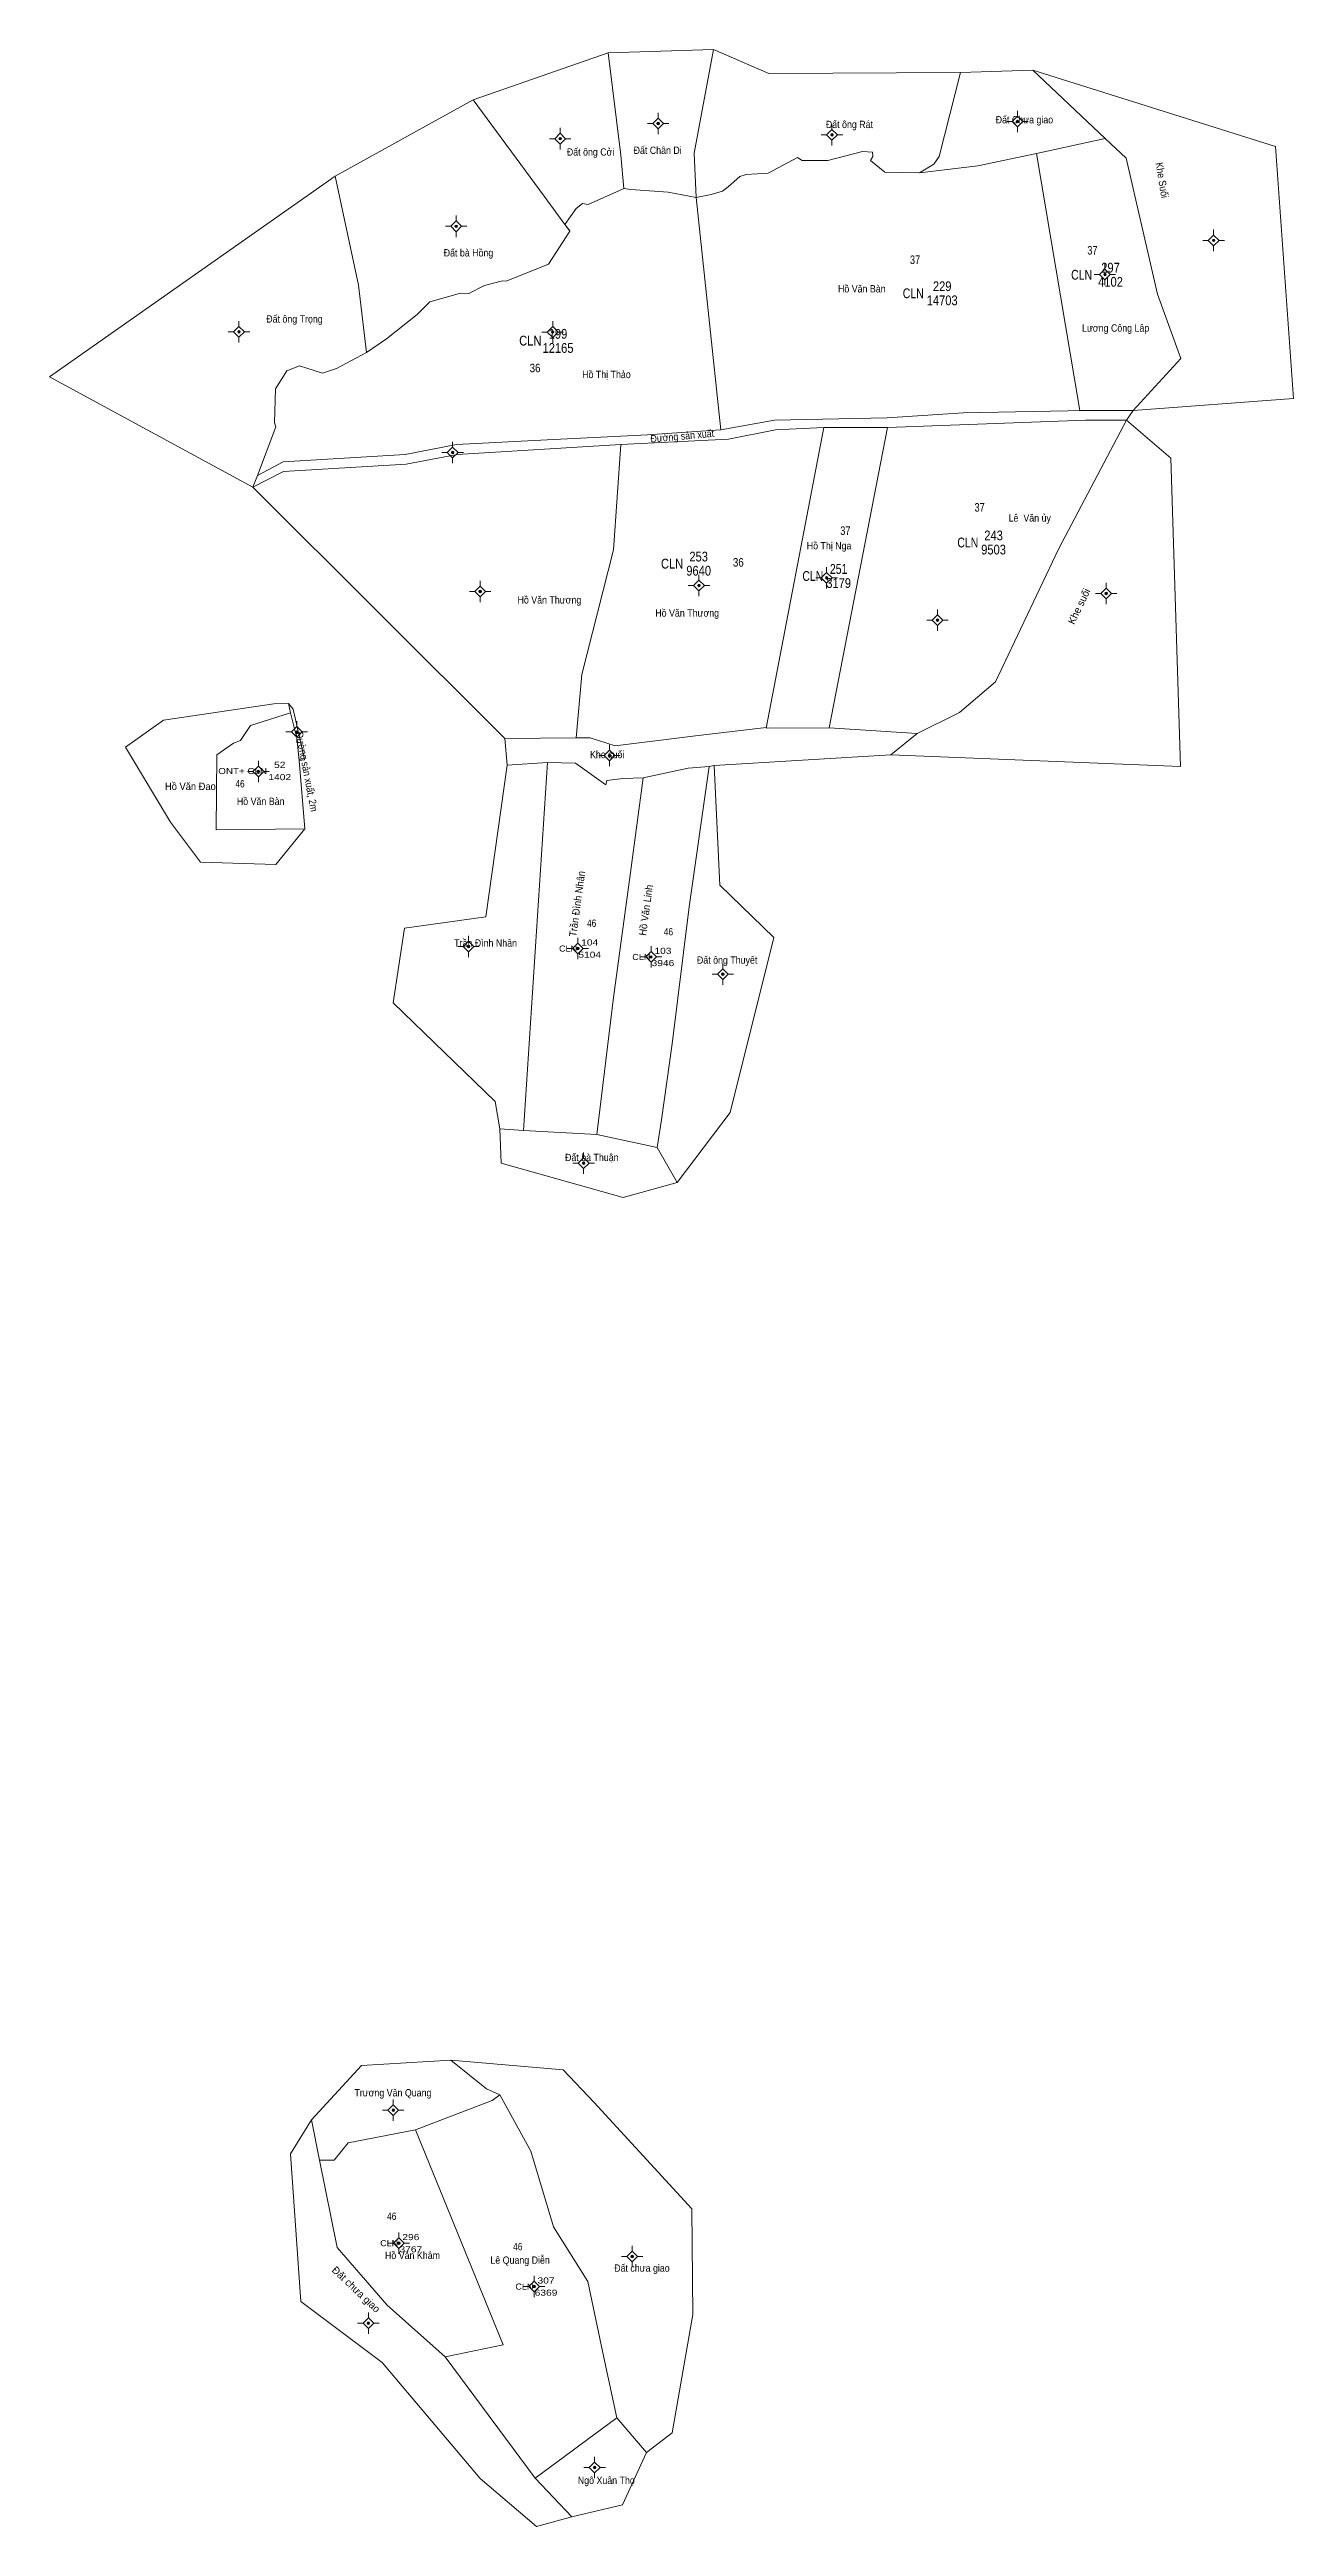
# Model space of a CAD drawing. Header units: metres. Extents: x 534068 to 535224, y 1849208 to 1850221.
# Drawn here: x 534715 to 535224, y 1849208 to 1850221 of the extents above; entities that cross this region are included whole.
import ezdxf
from ezdxf.enums import TextEntityAlignment as Align

# ---------------------------------------------------------------- set-up
doc = ezdxf.new("R2010")
doc.units = ezdxf.units.M
doc.header["$LTSCALE"] = 1.2
doc.layers.add('11', color=7, linetype='Continuous', lineweight=13)
doc.layers.add('6', color=7, linetype='Continuous', lineweight=13)
for name, color, linetype in [('2', 7, 'Continuous'), ('22', 7, 'Continuous'), ('3', 7, 'Continuous'), ('4', 7, 'Continuous'), ('5', 7, 'Continuous'), ('7', 7, 'Continuous'), ('8', 7, 'Continuous')]:
    doc.layers.add(name, color=color, linetype=linetype)

msp = doc.modelspace()

# ---------------------------------------------------------------- hatches: boundary and pattern name
at = {"layer": '11'}
for points in [[(534964.464, 1850190.47, 1), (534963.414, 1850190.47, 1)], [(535035.508, 1850185.804, 1), (535034.458, 1850185.804, 1)], [(535111.374, 1850191.24, 1), (535110.324, 1850191.24, 1)], [(534924.374, 1850184.26, 1), (534923.324, 1850184.26, 1)], [(534881.824, 1850148.42, 1), (534880.774, 1850148.42, 1)], [(535191.534, 1850142.68, 1), (535190.484, 1850142.68, 1)], [(535147.094, 1850128.69, 1), (535146.044, 1850128.69, 1)], [(534793.074, 1850105.32, 1), (534792.024, 1850105.32, 1)], [(534921.314, 1850105.2, 1), (534920.264, 1850105.2, 1)], [(534880.424, 1850055.94, 1), (534879.374, 1850055.94, 1)], [(535033.324, 1850004.65, 1), (535032.274, 1850004.65, 1)], [(534891.684, 1849999.08, 1), (534890.634, 1849999.08, 1)], [(534981.124, 1850001.57, 1), (534980.074, 1850001.57, 1)], [(535147.614, 1849998.32, 1), (535146.564, 1849998.32, 1)], [(535078.604, 1849987.42, 1), (535077.554, 1849987.42, 1)], [(534816.664, 1849941.66, 1), (534815.614, 1849941.66, 1)], [(534944.584, 1849931.99, 1), (534943.534, 1849931.99, 1)], [(534800.984, 1849925.51, 1), (534799.934, 1849925.51, 1)], [(534886.924, 1849853.95, 1), (534885.874, 1849853.95, 1)], [(534931.574, 1849853.09, 1), (534930.524, 1849853.09, 1)], [(534961.524, 1849849.65, 1), (534960.474, 1849849.65, 1)], [(534990.874, 1849842.65, 1), (534989.824, 1849842.65, 1)], [(534933.974, 1849765.32, 1), (534932.924, 1849765.32, 1)], [(534856.154, 1849378.07, 1), (534855.104, 1849378.07, 1)], [(534858.464, 1849323.7, 1), (534857.414, 1849323.7, 1)], [(534953.824, 1849318.29, 1), (534952.774, 1849318.29, 1)], [(534913.724, 1849305.96, 1), (534912.674, 1849305.96, 1)], [(534845.964, 1849291, 1), (534844.914, 1849291, 1)], [(534938.474, 1849232, 1), (534937.424, 1849232, 1)]]:
    msp.add_hatch(color=256, dxfattribs=at).paths.add_polyline_path(points)

# ---------------------------------------------------------------- linework, layer by layer
for p, q in [((535110.85, 1850195.62), (535110.85, 1850193.43)), ((534923.85, 1850188.64), (534923.85, 1850186.45)), ((534961.75, 1850190.47), (534959.56, 1850190.47)), ((534963.94, 1850194.84), (534963.94, 1850192.66)), ((534963.94, 1850188.28), (534963.94, 1850186.1)), ((534968.31, 1850190.47), (534966.13, 1850190.47)), ((535032.79, 1850185.8), (535030.6, 1850185.8)), ((535034.98, 1850190.18), (535034.98, 1850187.99)), ((535039.36, 1850185.8), (535037.17, 1850185.8)), ((535108.66, 1850191.24), (535106.48, 1850191.24)), ((535110.85, 1850189.05), (535110.85, 1850186.86)), ((535115.22, 1850191.24), (535113.04, 1850191.24)), ((534921.66, 1850184.26), (534919.48, 1850184.26)), ((534923.85, 1850182.07), (534923.85, 1850179.88)), ((534928.22, 1850184.26), (534926.04, 1850184.26)), ((535034.98, 1850183.61), (535034.98, 1850181.42)), ((534879.11, 1850148.42), (534876.93, 1850148.42)), ((534881.3, 1850152.8), (534881.3, 1850150.61)), ((534881.3, 1850146.23), (534881.3, 1850144.04)), ((534885.68, 1850148.42), (534883.49, 1850148.42)), ((535191.01, 1850147.06), (535191.01, 1850144.87)), ((535188.82, 1850142.68), (535186.64, 1850142.68)), ((535191.01, 1850140.49), (535191.01, 1850138.3)), ((535195.38, 1850142.68), (535193.2, 1850142.68)), ((535144.38, 1850128.69), (535142.19, 1850128.69)), ((535146.57, 1850133.06), (535146.57, 1850130.88)), ((535146.57, 1850126.5), (535146.57, 1850124.32)), ((535150.94, 1850128.69), (535148.76, 1850128.69)), ((534790.36, 1850105.32), (534788.18, 1850105.32)), ((534792.55, 1850109.7), (534792.55, 1850107.51)), ((534796.93, 1850105.32), (534794.74, 1850105.32)), ((534918.6, 1850105.2), (534916.42, 1850105.2)), ((534920.79, 1850109.58), (534920.79, 1850107.39)), ((534925.16, 1850105.2), (534922.98, 1850105.2)), ((534792.55, 1850103.13), (534792.55, 1850100.94)), ((534920.79, 1850103.01), (534920.79, 1850100.82)), ((534877.71, 1850055.94), (534875.52, 1850055.94)), ((534879.9, 1850060.32), (534879.9, 1850058.13)), ((534879.9, 1850053.75), (534879.9, 1850051.56)), ((534884.28, 1850055.94), (534882.09, 1850055.94)), ((534891.16, 1850003.46), (534891.16, 1850001.27)), ((534980.6, 1850005.94), (534980.6, 1850003.76)), ((535030.61, 1850004.65), (535028.43, 1850004.65)), ((535032.8, 1850009.02), (535032.8, 1850006.84)), ((535037.18, 1850004.65), (535034.99, 1850004.65)), ((534888.97, 1849999.08), (534886.78, 1849999.08)), ((534891.16, 1849996.89), (534891.16, 1849994.7)), ((534895.54, 1849999.08), (534893.35, 1849999.08)), ((534978.41, 1850001.57), (534976.22, 1850001.57)), ((534980.6, 1849999.38), (534980.6, 1849997.2)), ((534984.98, 1850001.57), (534982.79, 1850001.57)), ((535032.8, 1850002.46), (535032.8, 1850000.28)), ((535144.9, 1849998.32), (535142.72, 1849998.32)), ((535147.09, 1850002.7), (535147.09, 1850000.51)), ((535147.09, 1849996.13), (535147.09, 1849993.94)), ((535151.46, 1849998.32), (535149.28, 1849998.32)), ((535075.89, 1849987.42), (535073.7, 1849987.42)), ((535078.08, 1849991.8), (535078.08, 1849989.61)), ((535078.08, 1849985.23), (535078.08, 1849983.04)), ((535082.45, 1849987.42), (535080.27, 1849987.42)), ((534816.14, 1849946.04), (534816.14, 1849943.85)), ((534813.95, 1849941.66), (534811.76, 1849941.66)), ((534816.14, 1849939.47), (534816.14, 1849937.28)), ((534820.52, 1849941.66), (534818.33, 1849941.66)), ((534944.06, 1849936.36), (534944.06, 1849934.18)), ((534798.27, 1849925.51), (534796.08, 1849925.51)), ((534800.46, 1849929.88), (534800.46, 1849927.7)), ((534800.46, 1849923.32), (534800.46, 1849921.14)), ((534804.84, 1849925.51), (534802.65, 1849925.51)), ((534941.87, 1849931.99), (534939.69, 1849931.99)), ((534944.06, 1849929.8), (534944.06, 1849927.62)), ((534948.44, 1849931.99), (534946.25, 1849931.99)), ((534884.21, 1849853.95), (534882.02, 1849853.95)), ((534886.4, 1849858.32), (534886.4, 1849856.14)), ((534886.4, 1849851.76), (534886.4, 1849849.58)), ((534890.78, 1849853.95), (534888.59, 1849853.95)), ((534928.86, 1849853.09), (534926.68, 1849853.09)), ((534931.05, 1849857.46), (534931.05, 1849855.28)), ((534935.43, 1849853.09), (534933.24, 1849853.09)), ((534961, 1849854.02), (534961, 1849851.84)), ((534931.05, 1849850.9), (534931.05, 1849848.72)), ((534958.81, 1849849.65), (534956.62, 1849849.65)), ((534961, 1849847.46), (534961, 1849845.28)), ((534965.38, 1849849.65), (534963.19, 1849849.65)), ((534988.16, 1849842.65), (534985.98, 1849842.65)), ((534990.35, 1849847.02), (534990.35, 1849844.84)), ((534994.72, 1849842.65), (534992.54, 1849842.65)), ((534990.35, 1849840.46), (534990.35, 1849838.28)), ((534931.26, 1849765.32), (534929.07, 1849765.32)), ((534933.45, 1849769.7), (534933.45, 1849767.51)), ((534933.45, 1849763.13), (534933.45, 1849760.94)), ((534937.82, 1849765.32), (534935.64, 1849765.32)), ((534853.44, 1849378.07), (534851.26, 1849378.07)), ((534855.63, 1849382.44), (534855.63, 1849380.26)), ((534855.63, 1849375.88), (534855.63, 1849373.7)), ((534860, 1849378.07), (534857.82, 1849378.07)), ((534857.94, 1849328.08), (534857.94, 1849325.89)), ((534855.75, 1849323.7), (534853.56, 1849323.7)), ((534857.94, 1849321.51), (534857.94, 1849319.32)), ((534862.31, 1849323.7), (534860.13, 1849323.7)), ((534951.11, 1849318.29), (534948.93, 1849318.29)), ((534953.3, 1849322.66), (534953.3, 1849320.48)), ((534953.3, 1849316.1), (534953.3, 1849313.92)), ((534957.68, 1849318.29), (534955.49, 1849318.29)), ((534911.01, 1849305.96), (534908.82, 1849305.96)), ((534913.2, 1849310.34), (534913.2, 1849308.15)), ((534917.57, 1849305.96), (534915.39, 1849305.96)), ((534845.44, 1849295.38), (534845.44, 1849293.19)), ((534913.2, 1849303.77), (534913.2, 1849301.58)), ((534843.25, 1849291), (534841.06, 1849291)), ((534845.44, 1849288.81), (534845.44, 1849286.62)), ((534849.81, 1849291), (534847.63, 1849291)), ((534937.95, 1849236.38), (534937.95, 1849234.19)), ((534935.76, 1849232), (534933.57, 1849232)), ((534937.95, 1849229.81), (534937.95, 1849227.62)), ((534942.32, 1849232), (534940.14, 1849232))]:
    msp.add_line(p, q, dxfattribs=at)
for points in [[(534923.85, 1850186.45), (534921.66, 1850184.26), (534923.85, 1850182.07), (534926.04, 1850184.26)], [(534963.94, 1850192.66), (534961.75, 1850190.47), (534963.94, 1850188.28), (534966.13, 1850190.47)], [(535034.98, 1850187.99), (535032.79, 1850185.8), (535034.98, 1850183.61), (535037.17, 1850185.8)], [(535110.85, 1850193.43), (535108.66, 1850191.24), (535110.85, 1850189.05), (535113.04, 1850191.24)], [(534881.3, 1850150.61), (534879.11, 1850148.42), (534881.3, 1850146.23), (534883.49, 1850148.42)], [(535191.01, 1850144.87), (535188.82, 1850142.68), (535191.01, 1850140.49), (535193.2, 1850142.68)], [(535146.57, 1850130.88), (535144.38, 1850128.69), (535146.57, 1850126.5), (535148.76, 1850128.69)], [(534792.55, 1850107.51), (534790.36, 1850105.32), (534792.55, 1850103.13), (534794.74, 1850105.32)], [(534920.79, 1850107.39), (534918.6, 1850105.2), (534920.79, 1850103.01), (534922.98, 1850105.2)], [(534879.9, 1850058.13), (534877.71, 1850055.94), (534879.9, 1850053.75), (534882.09, 1850055.94)], [(534980.6, 1850003.76), (534978.41, 1850001.57), (534980.6, 1849999.38), (534982.79, 1850001.57)], [(535032.8, 1850006.84), (535030.61, 1850004.65), (535032.8, 1850002.46), (535034.99, 1850004.65)], [(534891.16, 1850001.27), (534888.97, 1849999.08), (534891.16, 1849996.89), (534893.35, 1849999.08)], [(535147.09, 1850000.51), (535144.9, 1849998.32), (535147.09, 1849996.13), (535149.28, 1849998.32)], [(535078.08, 1849989.61), (535075.89, 1849987.42), (535078.08, 1849985.23), (535080.27, 1849987.42)], [(534816.14, 1849943.85), (534813.95, 1849941.66), (534816.14, 1849939.47), (534818.33, 1849941.66)], [(534944.06, 1849934.18), (534941.87, 1849931.99), (534944.06, 1849929.8), (534946.25, 1849931.99)], [(534800.46, 1849927.7), (534798.27, 1849925.51), (534800.46, 1849923.32), (534802.65, 1849925.51)], [(534886.4, 1849856.14), (534884.21, 1849853.95), (534886.4, 1849851.76), (534888.59, 1849853.95)], [(534931.05, 1849855.28), (534928.86, 1849853.09), (534931.05, 1849850.9), (534933.24, 1849853.09)], [(534961, 1849851.84), (534958.81, 1849849.65), (534961, 1849847.46), (534963.19, 1849849.65)], [(534990.35, 1849844.84), (534988.16, 1849842.65), (534990.35, 1849840.46), (534992.54, 1849842.65)], [(534933.45, 1849767.51), (534931.26, 1849765.32), (534933.45, 1849763.13), (534935.64, 1849765.32)], [(534855.63, 1849380.26), (534853.44, 1849378.07), (534855.63, 1849375.88), (534857.82, 1849378.07)], [(534857.94, 1849325.89), (534855.75, 1849323.7), (534857.94, 1849321.51), (534860.13, 1849323.7)], [(534953.3, 1849320.48), (534951.11, 1849318.29), (534953.3, 1849316.1), (534955.49, 1849318.29)], [(534913.2, 1849308.15), (534911.01, 1849305.96), (534913.2, 1849303.77), (534915.39, 1849305.96)], [(534845.44, 1849293.19), (534843.25, 1849291), (534845.44, 1849288.81), (534847.63, 1849291)], [(534937.95, 1849234.19), (534935.76, 1849232), (534937.95, 1849229.81), (534940.14, 1849232)]]:
    msp.add_lwpolyline(points, close=True, dxfattribs=at)
for centre in [(534963.939, 1850190.47), (535034.983, 1850185.804), (535110.849, 1850191.24), (534923.849, 1850184.26), (534881.299, 1850148.42), (535191.009, 1850142.68), (535146.569, 1850128.69), (534792.549, 1850105.32), (534920.789, 1850105.2), (534879.899, 1850055.94), (535032.799, 1850004.65), (534891.159, 1849999.08), (534980.599, 1850001.57), (535147.089, 1849998.32), (535078.079, 1849987.42), (534816.139, 1849941.66), (534944.059, 1849931.99), (534800.459, 1849925.51), (534886.399, 1849853.95), (534931.049, 1849853.09), (534960.999, 1849849.65), (534990.349, 1849842.65), (534933.449, 1849765.32), (534855.629, 1849378.07), (534857.939, 1849323.7), (534953.299, 1849318.29), (534913.199, 1849305.96), (534845.439, 1849291), (534937.949, 1849232)]:
    msp.add_circle(centre, 0.525, dxfattribs=at)
at = {"layer": '6'}
for p, q in [((534986.57, 1850220.71), (534978.57, 1850178.35)), ((535009.18, 1850210.95), (534986.57, 1850220.71)), ((535087.51, 1850211.38), (535117.09, 1850212.23)), ((534979.4, 1850160.23), (534978.57, 1850178.35)), ((535118.65, 1850178.14), (535136.35, 1850073.09)), ((534925.79, 1850149.16), (534917.36, 1850160.7)), ((534948.07, 1850163.08), (534935.3, 1850157.37)), ((534967.99, 1850162.45), (534952.79, 1850163.51)), ((534967.99, 1850162.45), (534979.4, 1850160.23)), ((534979.4, 1850160.23), (534985.53, 1850161.39)), ((534989.6, 1850065.18), (534979.4, 1850160.23)), ((534989.6, 1850065.18), (534979.4, 1850160.23)), ((534919.1, 1850132.92), (534927.79, 1850146.43)), ((534925.87, 1850149.05), (534925.79, 1850149.16)), ((534927.79, 1850146.43), (534925.87, 1850149.05)), ((534844.7, 1850096.77), (534841.47, 1850124.36)), ((534865.35, 1850112.38), (534852.79, 1850102.43)), ((534844.7, 1850096.77), (534852.79, 1850102.43)), ((534812.13, 1850089.38), (534807.45, 1850081.98)), ((534807.03, 1850068), (534807.45, 1850081.98)), ((534807.03, 1850068), (534807.67, 1850066.45)), ((534989.6, 1850065.18), (535011.46, 1850069.13)), ((535031.7, 1850066.14), (535008.04, 1849943.17)), ((535031.7, 1850066.14), (535057.71, 1850066.14)), ((535127.69, 1850016.74), (535155.35, 1850069.14)), ((535158.05, 1850073.14), (535136.35, 1850073.09)), ((535158.05, 1850073.14), (535155.35, 1850069.14)), ((534798.27, 1850041.74), (534901.24, 1849939.03)), ((534812.79, 1849953.35), (534813.55, 1849949.44)), ((534814.69, 1849950.92), (534812.79, 1849953.35)), ((535033.82, 1849943.39), (535069.84, 1849941.04)), ((534783.47, 1849932.29), (534783.26, 1849901.59)), ((534790.28, 1849937.01), (534783.47, 1849932.29)), ((534901.24, 1849939.03), (534930.4, 1849939.25)), ((534902.23, 1849928.12), (534901.24, 1849939.03)), ((534936.1, 1849939.29), (534930.4, 1849939.25)), ((534936.1, 1849939.29), (534946.4, 1849936.01)), ((535058.99, 1849932.32), (534986.77, 1849927.94)), ((535069.84, 1849941.04), (535058.99, 1849932.32)), ((534819.35, 1849930.26), (534817.14, 1849929.97)), ((534902.23, 1849928.12), (534918.65, 1849929.14)), ((534908.91, 1849778.76), (534918.65, 1849929.14)), ((534986.77, 1849927.94), (534984.72, 1849927.54)), ((534942.94, 1849921.87), (534942.55, 1849920.03)), ((534963.51, 1849771.76), (534965.27, 1849783)), ((534899.14, 1849779.42), (534908.91, 1849778.76)), ((534963.51, 1849771.76), (534971.64, 1849757.37)), ((534893.79, 1849386.82), (534879.16, 1849398.48)), ((534893.79, 1849386.82), (534899.16, 1849384.3)), ((534822.14, 1849374.14), (534825.45, 1849357.69)), ((534837.12, 1849364.8), (534864.73, 1849370.12)), ((534864.73, 1849370.12), (534900.49, 1849282.1)), ((534876.77, 1849277.29), (534900.49, 1849282.1)), ((534876.77, 1849277.29), (534913.64, 1849227.62)), ((534941.74, 1849277), (534946.98, 1849252.23)), ((534946.98, 1849252.23), (534913.64, 1849227.62)), ((534946.98, 1849252.23), (534959.1, 1849238.1)), ((534913.64, 1849227.62), (534928.6, 1849211.78))]:
    msp.add_line(p, q, dxfattribs=at)
for points in [[(534943.46, 1850219.37), (534888.22, 1850200.08), (534917.36, 1850160.7)], [(534986.57, 1850220.71), (534943.46, 1850219.37), (534948.62, 1850177.5)], [(535009.18, 1850210.95), (535087.51, 1850211.38), (535078.74, 1850177.02)], [(535118.65, 1850178.14), (535146.71, 1850184.3), (535117.09, 1850212.23)], [(535117.09, 1850212.23), (535216.35, 1850181.03), (535223.63, 1850077.99), (535158.05, 1850073.14)], [(534888.22, 1850200.08), (534831.86, 1850168.91), (534841.47, 1850124.36)], [(534949.92, 1850163.71), (534949.9, 1850163.93), (534948.62, 1850177.5)], [(535033.33, 1850175.27), (535022.72, 1850175.27), (535020.94, 1850176.61), (535008.84, 1850170.13), (534999.93, 1850169.66)], [(535033.33, 1850175.27), (535047.43, 1850178.96), (535051.56, 1850178.7)], [(535070.71, 1850170.26), (535056.54, 1850170.55), (535050.66, 1850175.39), (535051.7, 1850176.96), (535051.56, 1850178.7)], [(535070.71, 1850170.26), (535094.65, 1850173.14), (535118.65, 1850178.14)], [(535070.71, 1850170.26), (535076.66, 1850173.78), (535078.74, 1850177.02)], [(535158.05, 1850073.14), (535177.58, 1850094.37), (535168.02, 1850120.67), (535155.25, 1850176.24), (535146.71, 1850184.3)], [(534831.86, 1850168.91), (534715.1, 1850086.83), (534798.27, 1850041.74)], [(534999.93, 1850169.66), (534997.28, 1850168.74), (534992.59, 1850164.62), (534990.17, 1850162.76), (534985.53, 1850161.39)], [(534925.79, 1850149.16), (534930.41, 1850155.7), (534932.95, 1850157.74), (534935.3, 1850157.37)], [(534948.07, 1850163.08), (534949.9, 1850163.93), (534952.79, 1850163.51)], [(534927.79, 1850146.43), (534927.84, 1850146.51), (534925.87, 1850149.05)], [(534900.31, 1850126.18), (534892.94, 1850124.2), (534886.46, 1850120.91), (534883.06, 1850121.03)], [(534900.31, 1850126.18), (534901.84, 1850125.99), (534919.1, 1850132.92)], [(534865.35, 1850112.38), (534870.52, 1850117.55), (534883.06, 1850121.03)], [(534844.7, 1850096.77), (534832.41, 1850090.25), (534826.66, 1850088.42), (534820.68, 1850090.35)], [(534820.68, 1850090.35), (534817.22, 1850091.31), (534812.13, 1850089.38)], [(534807.67, 1850066.45), (534800.07, 1850046.48), (534798.27, 1850041.74)], [(534800.07, 1850046.48), (534810.65, 1850052.15), (534860.47, 1850055.14), (534881.47, 1850059.14), (534918.55, 1850061.14), (534959.55, 1850063.14), (534989.6, 1850065.18)], [(534948.65, 1850059.14), (534992.63, 1850061.37), (535011.84, 1850065.15)], [(535138.63, 1850073.14), (535088.57, 1850072.14), (535057.59, 1850070.14), (535011.46, 1850069.13), (534989.6, 1850065.18)], [(535031.7, 1850066.14), (535011.84, 1850065.15), (534992.63, 1850061.37)], [(535008.04, 1849943.17), (535033.82, 1849943.39), (535057.71, 1850066.14)], [(535057.71, 1850066.14), (535138.67, 1850069.14), (535155.35, 1850069.14)], [(535155.35, 1850069.14), (535173.55, 1850053.62), (535177.4, 1849927.51), (535058.99, 1849932.32)], [(534798.27, 1850041.74), (534810.77, 1850048.14), (534860.83, 1850051.14), (534881.76, 1850055.14), (534948.65, 1850059.14)], [(534948.65, 1850059.14), (534945.65, 1850016.14), (534932.65, 1849965.14), (534930.4, 1849939.25)], [(535069.84, 1849941.04), (535087.1, 1849949.57), (535101.77, 1849962.11), (535127.69, 1850016.74)], [(534812.79, 1849953.35), (534806.85, 1849953.18), (534761.62, 1849946.52), (534746.2, 1849935.47), (534764.6, 1849904.77), (534776.87, 1849888.46), (534807.55, 1849887.41), (534819.4, 1849901.98)], [(534813.55, 1849949.44), (534797.25, 1849944.34), (534793.18, 1849938.18), (534790.28, 1849937.01)], [(534817.14, 1849929.97), (534816.14, 1849939.16), (534813.55, 1849949.44)], [(534814.69, 1849950.92), (534817.26, 1849939.51), (534819.35, 1849930.26)], [(534946.4, 1849936.01), (534979.11, 1849940.11), (535008.1, 1849943.46)], [(534783.26, 1849901.59), (534819.4, 1849901.98), (534817.14, 1849929.97)], [(534902.23, 1849928.12), (534893.48, 1849866.01), (534860.15, 1849861.45), (534855.59, 1849830.91), (534897.33, 1849790.54), (534899.14, 1849779.42)], [(534918.65, 1849929.14), (534930.07, 1849928.93), (534942.55, 1849920.03)], [(534957.76, 1849922.94), (534952.65, 1849884.14), (534945.65, 1849833.14), (534938.85, 1849777.04)], [(534957.76, 1849922.94), (534949.52, 1849922.65), (534942.94, 1849921.87)], [(534957.76, 1849922.94), (534976.16, 1849926.9), (534984.72, 1849927.54)], [(534984.72, 1849927.54), (534976.65, 1849870.14), (534969.65, 1849814.14), (534965.27, 1849783)], [(534971.64, 1849757.37), (534993.33, 1849785.99), (535011.23, 1849857.59), (534989.13, 1849879), (534986.77, 1849927.94)], [(534899.14, 1849779.42), (534899.77, 1849765.27), (534949.58, 1849751.23), (534971.64, 1849757.37)], [(534908.91, 1849778.76), (534938.85, 1849777.04), (534963.51, 1849771.76)], [(534879.16, 1849398.48), (534842.68, 1849396.37), (534822.14, 1849374.14)], [(534959.1, 1849238.1), (534969.67, 1849246.13), (534978.09, 1849294.57), (534977.74, 1849337.75), (534937.74, 1849381.27), (534925.11, 1849394.61), (534879.16, 1849398.48)], [(534899.16, 1849384.3), (534895.99, 1849382.09), (534864.73, 1849370.12)], [(534899.16, 1849384.3), (534911.92, 1849361.37), (534921.08, 1849330.38), (534935.18, 1849308.03), (534941.74, 1849277)], [(534822.14, 1849374.14), (534813.56, 1849360.22), (534817.77, 1849299.84), (534851.1, 1849274.92), (534891.09, 1849227.53), (534914.24, 1849207.87), (534928.6, 1849211.78)], [(534837.12, 1849364.8), (534831.49, 1849357.66), (534825.45, 1849357.69)], [(534825.45, 1849357.69), (534832.66, 1849321.89), (534853.06, 1849298.32), (534876.77, 1849277.29)], [(534928.6, 1849211.78), (534949.32, 1849216.65), (534959.1, 1849238.1)]]:
    msp.add_lwpolyline(points, dxfattribs=at)

# ---------------------------------------------------------------- texts
at = {"layer": '2'}
for s, width, p in [('Đất ông Rát', 0.9, (535042.095, 1850188.59)), ('Đất Chưa giao', 0.9, (535113.65, 1850190.52)), ('Đất ông Cởi', 0.9, (534936.3, 1850177.33)), ('Đất Chân Di', 0.9, (534963.705, 1850178.02)), ('Đất bà Hồng', 0.9, (534886.37, 1850136.09)), ('Hồ Văn Bàn', 0.9, (535047.175, 1850121.38)), ('Đất ông Trọng', 0.9, (534815.235, 1850109.05)), ('Lương Công Lâp', 0.9, (535150.945, 1850105.33)), ('Hồ Thị Thảo', 0.9, (534942.76, 1850086.35)), ('Lê  Văn ủy', 0.9, (535115.835, 1850027.69)), ('Hồ Thị Nga', 0.9, (535033.795, 1850016.31)), ('Hồ Văn Thương', 0.9, (534919.455, 1849994.18)), ('Hồ Văn Thương', 0.9, (534975.775, 1849988.81)), ('Hồ Văn Đao', 0.95, (534772.675, 1849917.92)), ('Hồ Văn Bàn', 0.9, (534801.415, 1849911.79)), ('Trần Đình Nhân', 0.9, (534893.36, 1849853.88)), ('Đất ông Thuyết', 0.9, (534992.105, 1849846.9)), ('Đất bà Thuận', 0.9, (534936.785, 1849766.17)), ('Trương Văn Quang', 0.9, (534855.47, 1849383.71)), ('Hồ Văn Khâm', 0.9, (534863.475, 1849317.21)), ('Lê Quang Diễn', 0.9, (534907.47, 1849315.28)), ('Đất chưa giao', 0.9, (534957.28, 1849312.03)), ('Ngô Xuân Thọ', 0.9, (534942.71, 1849225.23))]:
    msp.add_text(s, height=3, dxfattribs=dict(at, width=width)).set_placement(p, align=Align.CENTER)
at = {"layer": '2', "width": 0.95}
for s, p in [('Trần Đình Nhân', (534932.267, 1849871.176)), ('Hồ Văn Linh', (534960.384, 1849868.601))]:
    msp.add_text(s, height=3, rotation=82.185, dxfattribs=at).set_placement(p, align=Align.CENTER)
at = {"layer": '2'}
msp.add_text('Đất chưa giao', height=3, rotation=316.637, dxfattribs=at).set_placement((534839.4, 1849303.705), align=Align.CENTER)
at = {"layer": '22', "width": 0.9}
msp.add_text('Khe Suối', height=3, rotation=279.433, dxfattribs=at).set_placement((535168.427, 1850167.056), align=Align.CENTER)
at = {"layer": '22'}
msp.add_text('Khe suối', height=3, rotation=64.322, dxfattribs=at).set_placement((535137.337, 1849992.38), align=Align.CENTER)
at = {"layer": '22', "width": 0.9}
msp.add_text('Khe suối', height=3, dxfattribs=at).set_placement((534943.07, 1849930.94), align=Align.CENTER)
at = {"layer": '3'}
for s, height, width, p in [('CLN ', 4, 0.8, (535142.49, 1850126.62)), ('CLN ', 4, 0.8, (535073.67, 1850119.04)), ('CLN', 4, 0.85, (534916.19, 1850099.68)), ('CLN ', 4, 0.8, (535095.98, 1850017.13)), ('CLN', 4, 0.85, (534974.15, 1850008.49)), ('CLN ', 4, 0.8, (535032.61, 1850003.43)), ('ONT+ CLN', 2.5, 1.2, (534804.04, 1849924.45)), ('CLN', 2.5, 1.1, (534930.76, 1849851.84)), ('CLN', 2.5, 1.1, (534960.7, 1849848.4)), ('CLN', 2.5, 1.1, (534857.64, 1849322.45)), ('CLN', 2.5, 1.1, (534912.9, 1849304.71))]:
    msp.add_text(s, height=height, dxfattribs=dict(at, width=width)).set_placement(p, align=Align.RIGHT)
at = {"layer": '4'}
for s, height, width, p in [('229', 4, 0.85, (535080.025, 1850121.93)), ('297', 4, 0.85, (535148.85, 1850129.51)), ('199', 4, 0.85, (534922.965, 1850102.45)), ('243', 4, 0.85, (535101.035, 1850020.02)), ('253', 4, 0.85, (534980.465, 1850011.38)), ('251', 4, 0.8, (535037.7, 1850006.32)), ('52', 2.5, 1.25, (534809.215, 1849926.95)), ('104', 2.5, 1.25, (534935.925, 1849854.34)), ('103', 2.5, 1.25, (534965.875, 1849850.9)), ('296', 2.5, 1.25, (534862.805, 1849324.95)), ('307', 2.5, 1.25, (534918.065, 1849307.21))]:
    msp.add_text(s, height=height, dxfattribs=dict(at, width=width)).set_placement(p, align=Align.CENTER)
at = {"layer": '5'}
for s, height, width, p in [('4102', 4, 0.85, (535148.845, 1850123.73)), ('14703', 4, 0.85, (535080.03, 1850116.15)), ('12165', 4, 0.85, (534922.97, 1850096.67)), ('9503', 4, 0.85, (535101.035, 1850014.24)), ('9640', 4, 0.85, (534980.465, 1850005.6)), ('3179', 4, 0.85, (535037.695, 1850000.54)), ('1402', 2.5, 1.25, (534809.2, 1849921.95)), ('5104', 2.5, 1.25, (534935.93, 1849849.34)), ('3946', 2.5, 1.25, (534965.87, 1849845.9)), ('3767', 2.5, 1.25, (534862.81, 1849319.95)), ('6369', 2.5, 1.25, (534918.07, 1849302.21))]:
    msp.add_text(s, height=height, dxfattribs=dict(at, width=width)).set_placement(p, align=Align.CENTER)
at = {"layer": '7'}
for s, height, width, p in [('37', 3.5, 0.8, (535068.94, 1850133)), ('37', 3.5, 0.8, (535141.44, 1850136.87)), ('36', 3.5, 0.85, (534913.585, 1850088.74)), ('37', 3.5, 0.8, (535095.33, 1850031.75)), ('37', 3.5, 0.8, (535040.44, 1850022.24)), ('36', 3.5, 0.85, (534996.685, 1850009.26)), ('46', 3, 0.85, (534792.96, 1849918.97)), ('46', 3, 0.85, (534936.72, 1849861.97)), ('46', 3, 0.85, (534968.11, 1849858.48)), ('46', 3, 0.85, (534854.98, 1849333.23)), ('46', 3, 0.85, (534906.52, 1849320.82))]:
    msp.add_text(s, height=height, dxfattribs=dict(at, width=width)).set_placement(p, align=Align.CENTER)
at = {"layer": '8', "width": 0.9}
for s, rotation, p in [('Đường sản xuất', 5.133, (534973.886, 1850061.166)), ('Đường sản xuất, 2m', 280.893, (534818.808, 1849925.113))]:
    msp.add_text(s, height=3, rotation=rotation, dxfattribs=at).set_placement(p, align=Align.CENTER)

doc.saveas('drawing.dxf')
